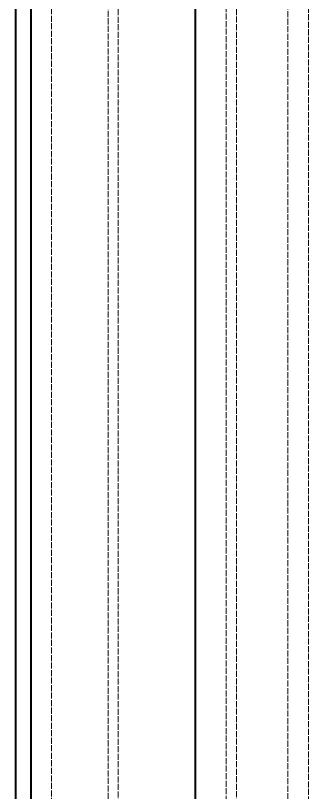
# Model space of a CAD drawing. Header units: millimetres. Extents: x 0 to 3567, y 0 to 2523.
# Drawn here: x 3189.8 to 3213.9, y 2119.4 to 2183.4 of the extents above; entities that cross this region are included whole.
import ezdxf

# ---------------------------------------------------------------- set-up
doc = ezdxf.new("R2010")
doc.units = ezdxf.units.MM
doc.header["$LTSCALE"] = 3
doc.linetypes.add('DASHED', pattern=[0.2067, 0.1654, -0.0413])
doc.layers.add('가려진 것(ISO)', color=2, linetype='DASHED', lineweight=18, true_color=0xffff00)
doc.layers.add('가시적인 것(ISO)', color=3, linetype='Continuous', lineweight=40, true_color=0x00ff00)

msp = doc.modelspace()

# ---------------------------------------------------------------- linework, layer by layer
at = {"layer": '가려진 것(ISO)'}
for p, q in [((3192.7236, 2262.152), (3192.7236, 1935.8799)), ((3197.3905, 2259.4575), (3197.3905, 1945.9228)), ((3198.239, 2258.9676), (3198.239, 1945.4329)), ((3212.2397, 1956.9455), (3212.2397, 2250.8843)), ((3213.9368, 1957.9253), (3213.9368, 2249.9045)), ((3207.1486, 1953.0264), (3207.1486, 2248.9247)), ((3207.9971, 2248.4348), (3207.9971, 1952.5365))]:
    msp.add_line(p, q, dxfattribs=at)
at = {"layer": '가시적인 것(ISO)'}
for p, q in [((3204.603, 1927.0618), (3204.603, 2255.2934)), ((3189.7538, 2196.8881), (3189.7538, 1992.953)), ((3191.0265, 2196.7666), (3191.0265, 1993.6879))]:
    msp.add_line(p, q, dxfattribs=at)

doc.saveas('drawing.dxf')
